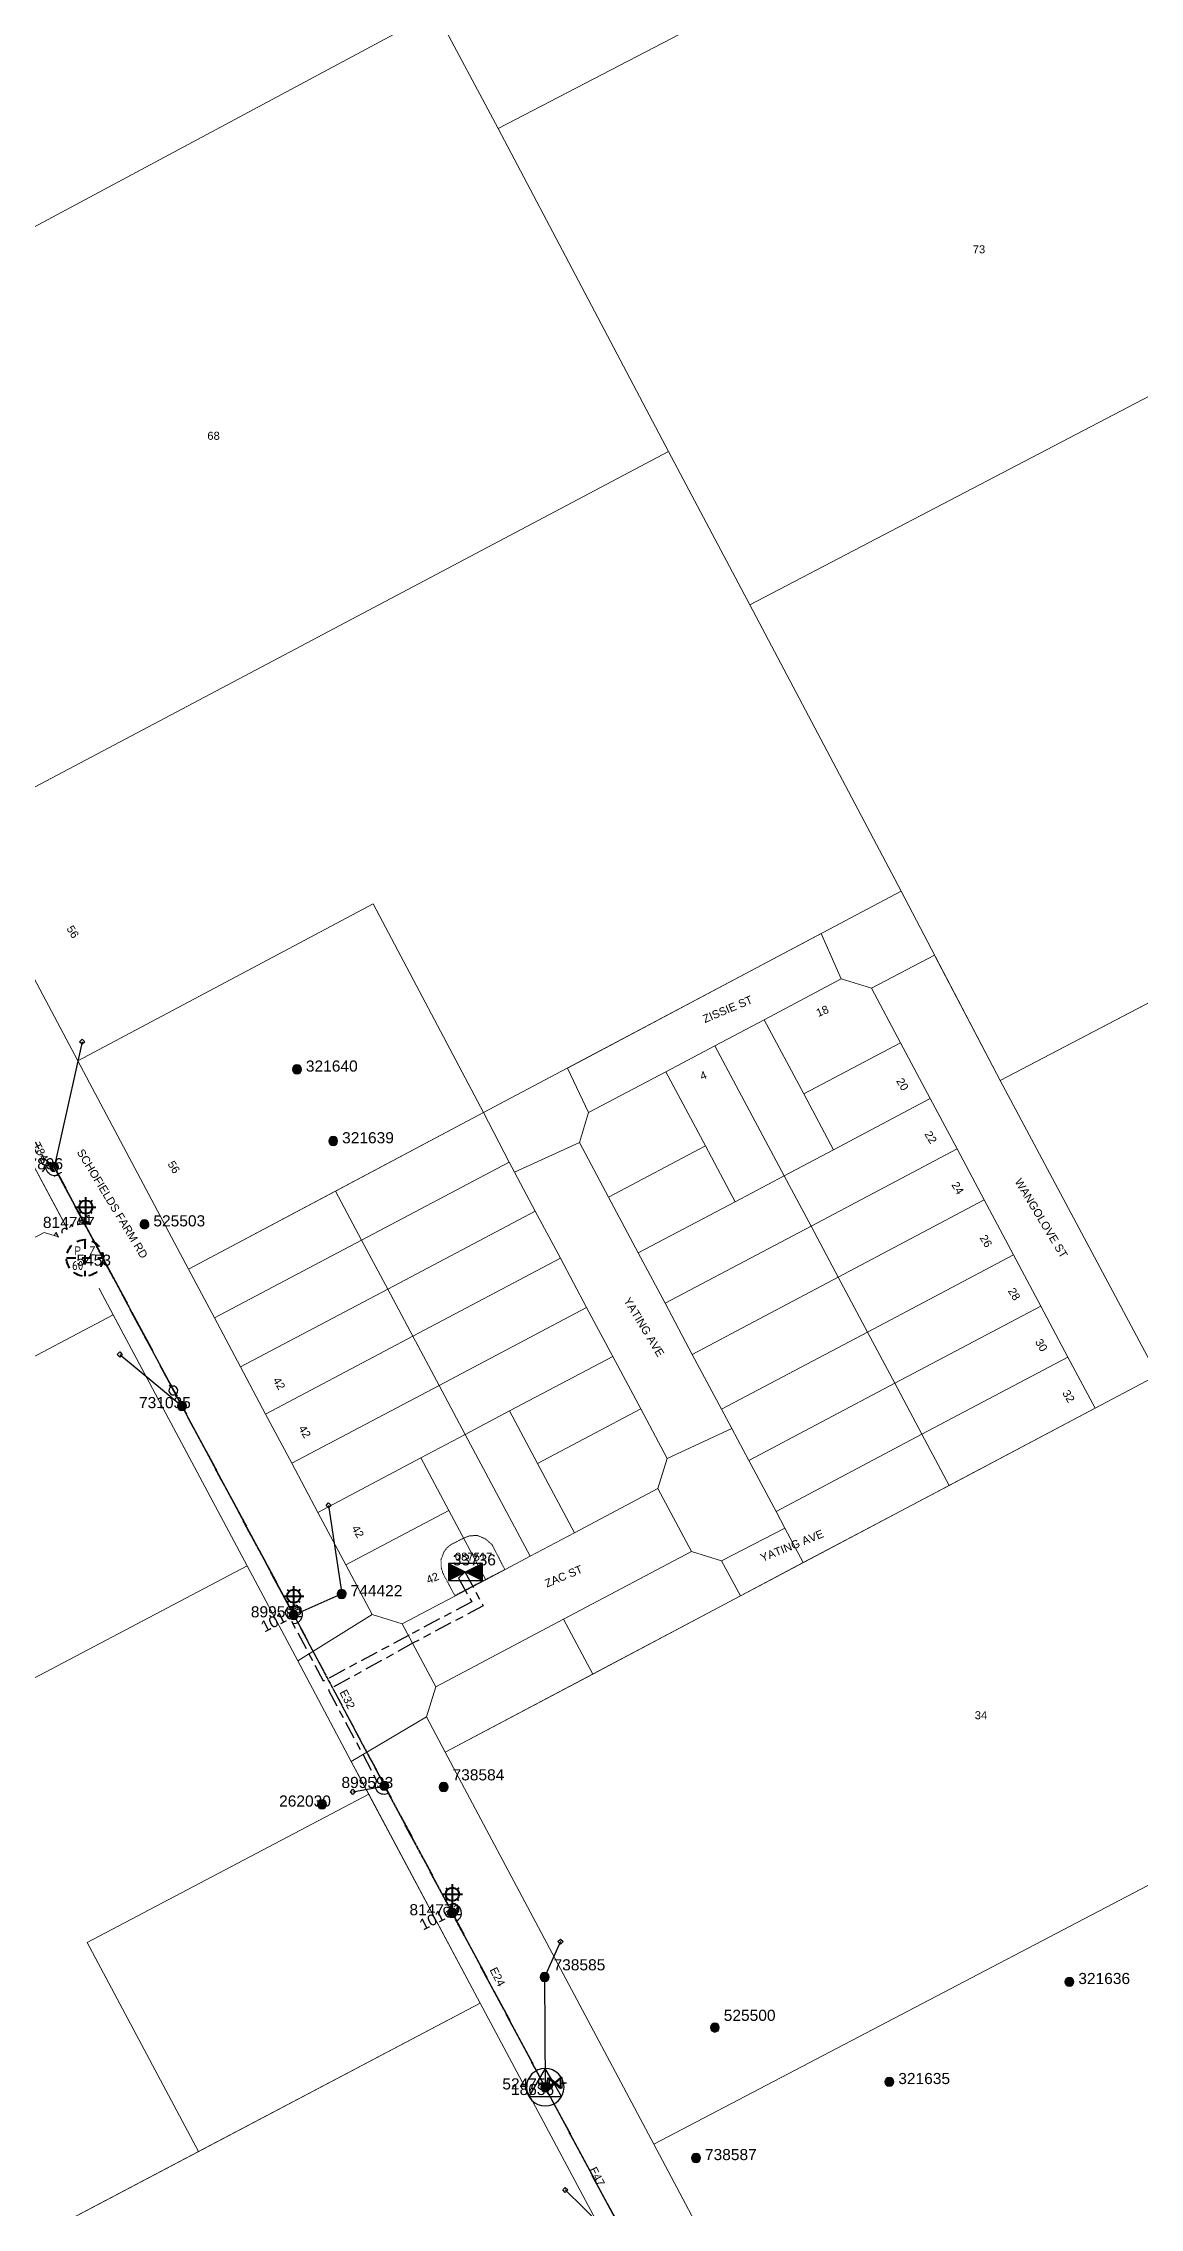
# Model space of a CAD drawing. Header units: metres. Extents: x 301589 to 305563, y 6268713 to 6270518.
# Drawn here: x 303615.6 to 303862.3, y 6269585.6 to 6270072.5 of the extents above; entities that cross this region are included whole.
import ezdxf
from ezdxf.enums import TextEntityAlignment as Align

# ---------------------------------------------------------------- set-up
doc = ezdxf.new("R2010")
doc.units = ezdxf.units.M
for name, pattern in [('Cable Exist OH', [1, 1, 0]), ('Cable Exist UG', [8.2, 4, -1.2, 1.8, -1.2]), ('Dash', [5, 3, -2]), ('HIDDEN', [0.375, 0.25, -0.125]), ('HIDDEN2', [0.1875, 0.125, -0.0625])]:
    doc.linetypes.add(name, pattern=pattern)
doc.layers.get('0').update_dxf_attribs({"color": 6})
for name, color, linetype, lineweight in [('Cadastre Land Parcels_SP_EXT', 7, 'Continuous', 5), ('Cadastre Other Property_SP_EXT', 9, 'HIDDEN', 5), ('Cadastre Roads_SP_EXT', 9, 'Continuous', 5)]:
    doc.layers.add(name, color=color, linetype=linetype, lineweight=lineweight)
for name, color, linetype in [('Equip_LV_EXT', 7, 'Continuous'), ('Equip_SL_EXT', 7, 'Continuous'), ('Equip_SP_LV_EXT', 7, 'Continuous'), ('Equip_SP_SL_EXT', 7, 'Continuous'), ('Mains_HV_EXT', 1, 'Continuous'), ('Mains_LV_EXT', 5, 'Continuous'), ('Mains_SL_EXT', 3, 'Continuous'), ('Services_SP_EXT', 7, 'Continuous'), ('Sub_SP_EXT', 7, 'Continuous'), ('Sub_SP_TR_HV_LV_EXT', 7, 'Continuous'), ('SupportsOH_SP_TR_HV_LV_SL_EXT', 7, 'Continuous'), ('Trench_SP_EXT', 7, 'Continuous')]:
    doc.layers.add(name, color=color, linetype=linetype)
doc.styles.add('iecARIAL', font='arial.ttf', dxfattribs={"height": 2})
doc.styles.add('IESYMBOL1', font='isocp.shx')
doc.styles.add('POLE_LABEL', font='arial.ttf')
doc.styles.add('SLCP_LABEL', font='arial.ttf', dxfattribs={"height": 3.5})
doc.styles.get("Standard").update_dxf_attribs({"font": 'arial.ttf'})

# ---------------------------------------------------------------- blocks, each defined once
blk = doc.blocks.new('SUB_POLE_EXT')
blk.add_wipeout([(0, 4.22), (0.42, 4.2), (0.83, 4.14), (1.21, 4.05), (1.62, 3.9), (1.99, 3.72), (2.35, 3.51), (2.68, 3.26), (2.99, 2.99), (3.28, 2.66), (3.52, 2.34), (3.76, 1.92), (3.9, 1.62), (4.04, 1.23), (4.18, 0.63), (4.22, 0), (4.18, -0.61), (4.06, -1.15), (3.9, -1.62), (3.58, -2.24), (3.22, -2.73), (2.97, -3.01), (2.68, -3.26), (2.36, -3.5), (2, -3.72), (1.64, -3.89), (1.25, -4.03), (0.82, -4.14), (0.42, -4.2), (0, -4.22), (-0.41, -4.2), (-0.8, -4.15), (-1.21, -4.05), (-1.62, -3.9), (-1.99, -3.73), (-2.35, -3.51), (-2.68, -3.26), (-2.96, -3.02), (-3.23, -2.72), (-3.51, -2.35), (-3.71, -2.01), (-3.91, -1.6), (-4.05, -1.21), (-4.16, -0.76), (-4.22, -0.14), (-4.21, 0.39), (-4.14, 0.83), (-4.03, 1.27), (-3.9, 1.63), (-3.71, 2.02), (-3.5, 2.37), (-3.28, 2.67), (-2.99, 2.99), (-2.68, 3.27), (-2.33, 3.52), (-1.98, 3.73), (-1.63, 3.9), (-1.2, 4.05), (-0.78, 4.15), (-0.4, 4.21)])
blk.add_line((2.16, 0.48), (2.16, 0.48, 0))
blk.add_lwpolyline([(-4.22, 0, 1), (4.22, 0, 1)], format="xyb", close=True)
blk.add_lwpolyline([(2.14, 0.52), (0, 4.22), (-3.66, -2.11), (3.66, -2.11)], close=True)
for tag, height, flags, p in [('STREET_CODE', 0.2, 9, (1.5, 0)), ('ASSET_NUM', 2.5, 8, (2, 2)), ('CONSTRUCTED_VOLTAGE', 0.2, 9, (1.5, -0.2)), ('OPERATING_VOLTAGE', 0.2, 9, (1.5, -0.6)), ('OPERATED_BY', 0.2, 9, (1.5, -0.8)), ('ORIENTATION', 0.2, 9, (1.5, -1.2)), ('OWNED_BY', 0.2, 9, (1.5, -1.4)), ('SECONDARY_VOLTAGE', 0.2, 9, (1.5, -1.6)), ('STATE', 0.2, 9, (1.5, -1.8)), ('SUBSTATION_TYPE', 0.2, 9, (1.5, -2)), ('STREETNAME', 0.2, 9, (1.5, -2.8)), ('SUBURB', 0.2, 9, (1.5, -3)), ('Z', 0.2, 1, (1.5, -3.4)), ('NO_PHASES', 0.2, 9, (1.5, -0.4)), ('MAINTAINED_BY', 0.2, 9, (1.5, -1)), ('USAGE', 0.2, 9, (1.5, -2.2)), ('LEGEND', 0.2, 9, (1.5, -2.4)), ('LOCATION', 0.2, 9, (1.5, -2.6)), ('NOTES', 0.2, 9, (1.5, -3.2))]:
    blk.add_attdef(tag, text='', height=height, dxfattribs=dict(flags=flags)).set_placement(p, align=Align.MIDDLE_LEFT)
blk = doc.blocks.new('SUB_PADMOUNT_EXT')
for points in [[(0, 0), (-3.84, 1.92), (-3.84, -1.92)], [(0, 0), (3.84, 1.92), (3.84, -1.92)]]:
    blk.add_hatch(color=256).paths.add_polyline_path(points)
for p, q in [((3.84, 1.92), (-3.84, -1.92)), ((-3.84, 1.92), (3.84, -1.92))]:
    blk.add_line(p, q)
blk.add_lwpolyline([(-3.84, -1.92), (3.84, -1.92), (3.84, 1.92), (-3.84, 1.92)], close=True)
for tag, height, flags, p in [('STREET_CODE', 0.2, 9, (1.5, 0)), ('ASSET_NUM', 2.5, 8, (2, 2)), ('CONSTRUCTED_VOLTAGE', 0.2, 9, (1.5, -0.2)), ('OPERATING_VOLTAGE', 0.2, 9, (1.5, -0.6)), ('ORIENTATION', 0.2, 9, (1.5, -0.8)), ('OWNED_BY', 0.2, 9, (1.5, -1)), ('OPERATED_BY', 0.2, 9, (1.5, -1.2)), ('SECONDARY_VOLTAGE', 0.2, 9, (1.5, -1.6)), ('STATE', 0.2, 9, (1.5, -1.8)), ('SUBSTATION_TYPE', 0.2, 9, (1.5, -2.2)), ('STREETNAME', 0.2, 9, (1.5, -3)), ('SUBURB', 0.2, 9, (1.5, -3.2)), ('Z', 0.2, 1, (1.5, -3.6)), ('NO_PHASES', 0.2, 9, (1.5, -0.4)), ('MAINTAINED_BY', 0.2, 9, (1.5, -1.4)), ('PARENT', 0.2, 9, (1.5, -2)), ('USAGE', 0.2, 9, (1.5, -2.4)), ('LEGEND', 0.2, 9, (1.5, -2.6)), ('LOCATION', 0.2, 9, (1.5, -2.8)), ('NOTES', 0.2, 9, (1.5, -3.4))]:
    blk.add_attdef(tag, text='', height=height, dxfattribs=dict(flags=flags)).set_placement(p, align=Align.MIDDLE_LEFT)
blk = doc.blocks.new('LV_OH_LINKS_OPEN_EXT')
for p, q in [((-0.17, 4.97), (-0.17, 5.46)), ((0.17, 4.97), (0.17, 5.46)), ((-0.17, 3), (-0.17, 2.5)), ((0.17, 3), (0.17, 2.5))]:
    blk.add_line(p, q)
blk.add_lwpolyline([(0, 2.99, 1), (0, 4.98, 1)], format="xyb", close=True)
at = {"flags": 9}
for tag, p in [('ACTUAL_STATUS', (0, 0)), ('CONSTRUCTED_VOLTAGE', (0, -0.2)), ('OPERATING_VOLTAGE', (0, -0.6)), ('ORIENTATION', (0, -0.8)), ('OWNED_BY', (0, -1)), ('STATE', (0, -1.2)), ('SWITCH_TYPE', (0, -1.4)), ('NO_PHASES', (0, -0.4)), ('USAGE', (0, -1.6)), ('LEGEND', (0, -1.8)), ('NOTES', (0, -2))]:
    blk.add_attdef(tag, text='', height=0.2, dxfattribs=at).set_placement(p, align=Align.MIDDLE_LEFT)
at = {"flags": 1}
blk.add_attdef('Z', (0, 0), '', height=0.2, dxfattribs=at)
blk = doc.blocks.new('LV_OH_LINKS_DISTFUSE_EXT')
for p, q in [((0, 0), (0.96, 0)), ((3.84, 0), (4.8, 0))]:
    blk.add_line(p, q)
blk.add_lwpolyline([(3.84, -1.2), (3.84, 1.2), (0.96, -1.2), (0.96, 1.2)], close=True)
at = {"flags": 9}
for tag, p in [('ACTUAL_STATUS', (0, 0)), ('CONSTRUCTED_VOLTAGE', (0, -0.2)), ('OPERATING_VOLTAGE', (0, -0.6)), ('ORIENTATION', (0, -0.8)), ('OWNED_BY', (0, -1)), ('STATE', (0, -1.2)), ('SWITCH_TYPE', (0, -1.4)), ('NO_PHASES', (0, -0.4)), ('USAGE', (0, -1.6)), ('NOTES', (0, -1.8))]:
    blk.add_attdef(tag, text='', height=0.2, dxfattribs=at).set_placement(p, align=Align.MIDDLE_LEFT)
at = {"flags": 1}
blk.add_attdef('Z', (0, 0), '', height=0.2, dxfattribs=at)
blk = doc.blocks.new('SL_LANTERN_EXT')
at = {"lineweight": 40}
for p, q in [((-1.46, 5.68), (-1.06, 5.28)), ((0, 1.97), (0, 6.47)), ((1.46, 5.68), (1.06, 5.28)), ((-2.25, 4.22), (2.25, 4.22)), ((-1.46, 2.76), (-1.06, 3.16)), ((0, 0), (0, 2.72)), ((1.46, 2.76), (1.06, 3.16))]:
    blk.add_line(p, q, dxfattribs=at)
blk.add_circle((0, 4.22), 1.5, dxfattribs=at)
at = {"style": 'iecARIAL', "flags": 8}
blk.add_attdef('ASSET_NUM', (1.5, 1.5), '', height=2.5, dxfattribs=at)
for tag, p, height, flags in [('OPERATING_VOLTAGE', (0.98, -1.65), 0.2, 9), ('ORIENTATION', (0.98, -1.85), 0.2, 9), ('OWNED_BY', (0.98, -2.05), 0.2, 9), ('STATE', (0.98, -2.25), 0.2, 9), ('CONSTRUCTED_VOLTAGE', (0.98, -0.65), 0.2, 9), ('CONTROL_TYPE', (0.98, -0.85), 0.2, 9), ('LANTERN_PURPOSE', (0.98, -1.05), 0.2, 9), ('LANTERN_TYPE', (0.98, -1.25), 0.2, 9), ('NO_PHASES', (0.98, -1.45), 0.2, 9), ('USAGE', (0.98, -2.45), 0.2, 9), ('CEXIST', (0.98, -2.65), 0.2, 9), ('CNEW', (0.98, -2.85), 0.2, 9), ('CNUMBER', (0.98, -3.05), 0.2, 9), ('CREMOVE', (0.98, -3.25), 0.2, 9), ('CREPLACE', (0.98, -3.45), 0.2, 9), ('LKINGHEIGHT', (0.98, -3.65), 0.2, 9), ('LBRACKET', (0.98, -3.85), 0.2, 9), ('LBRACKETVOCAB', (0.98, -4.05), 0.2, 9), ('LCATEGORY', (0.98, -4.25), 0.2, 9), ('LCHARGE1', (0.98, -4.45), 0.2, 9), ('LCHARGE1PERCENT', (0.98, -4.65), 0.2, 9), ('LCHARGE2', (0.98, -4.85), 0.2, 9), ('LCHARGE2PERCENT', (0.98, -5.05), 0.2, 9), ('LNUMBER', (2.18, -3.25), 2.5, 8), ('STREETNAME', (0.98, -9.25), 0.2, 9), ('SUBURB', (0.98, -9.45), 0.2, 1), ('LCHARGE3', (0.98, -5.25), 0.2, 9), ('LCHARGE3PERCENT', (0.98, -5.45), 0.2, 9), ('LEXIST', (0.98, -5.65), 0.2, 9), ('LLAMP', (0.98, -5.85), 0.2, 9), ('LLAMPVOCAB', (0.98, -6.05), 0.2, 9), ('LMAST', (0.98, -6.25), 0.2, 9), ('LMASTVOCAB', (0.98, -6.45), 0.2, 9), ('LNEW', (0.98, -6.65), 0.2, 9), ('LANTNUMBER', (0.98, -6.85), 0.2, 9), ('LOUTREACH', (0.98, -7.25), 0.2, 9), ('LOUTREACHVOCAB', (0.98, -7.45), 0.2, 9), ('LRATECODE', (0.98, -7.65), 0.2, 9), ('LREMOVE', (0.98, -7.85), 0.2, 9), ('LREPLACE', (0.98, -8.05), 0.2, 9), ('LTYPE', (0.98, -8.25), 0.2, 9), ('LTYPEVOCAB', (0.98, -8.45), 0.2, 9), ('LEGEND', (0.98, -8.65), 0.2, 9), ('LOCATION', (0.98, -8.85), 0.2, 9), ('NOTES', (0.98, -9.05), 0.2, 9)]:
    blk.add_attdef(tag, p, '', height=height, dxfattribs=dict(flags=flags))
blk = doc.blocks.new('CCP_EXT')
blk.add_wipeout([(0, 0.57), (0.57, 0), (0, -0.57), (-0.57, 0)])
blk.add_lwpolyline([(-0.57, 0), (0, 0.57), (0.57, 0), (0, -0.57), (-0.57, 0)])
at = {"flags": 1}
blk.add_attdef('Z', (0, 0), '', height=0.2, dxfattribs=at)
at = {"flags": 9}
for tag, p in [('CCP_TYPE', (0, 0)), ('CONSTRUCTED_VOLTAGE', (0, -0.2)), ('OPERATING_VOLTAGE', (0, -0.6)), ('ORIENTATION', (0, -0.8)), ('OWNED_BY', (0, -1)), ('STATE', (0, -1.8)), ('NO_PHASES', (0, -0.4)), ('USAGE', (0, -1.2)), ('LEGEND', (0, -1.4)), ('LIFE_SUPPORT', (0, -1.6)), ('NOTES', (0, -2))]:
    blk.add_attdef(tag, text='', height=0.2, dxfattribs=at).set_placement(p, align=Align.MIDDLE_LEFT)
blk = doc.blocks.new('POLE_EXT')
blk.add_hatch(color=256).paths.add_polyline_path([(-1, 0, 1), (1, 0, 1)])
blk.add_lwpolyline([(-1, 0, 1), (1, 0, 1)], format="xyb", close=True)
for tag, height, flags, p in [('pNumber', 2.5, 8, (-17.84, 2.07)), ('OWNED_BY', 0.2, 9, (1.35, -0.4)), ('SPECIAL_USE', 0.2, 9, (1.35, -0.8)), ('STATE', 0.2, 9, (1.35, -1)), ('cLV', 0.2, 9, (1.35, -1.4)), ('hDepth', 0.2, 9, (1.35, -1.6)), ('hDia', 0.2, 9, (1.35, -1.8)), ('cHV', 0.2, 9, (1.35, -2)), ('cLinedev', 0.2, 9, (1.35, -3.4)), ('pExisting', 0.2, 9, (1.35, -3.8)), ('pFooting', 0.2, 9, (1.35, -4.4)), ('pNew', 0.2, 9, (1.35, -4.6)), ('PARENT', 0.2, 9, (1.35, -0.6)), ('USAGE', 0.2, 9, (1.35, -1.2)), ('LBRACKET', 0.2, 9, (1.35, -2.2)), ('LExisting', 0.2, 9, (1.35, -2.4)), ('LANTNUMBER', 0.2, 9, (1.35, -2.6)), ('LOther', 0.2, 9, (1.35, -2.8)), ('LRemove', 0.2, 9, (1.35, -3)), ('LEGEND', 0.2, 9, (1.35, -3.2)), ('LOCATION', 0.2, 9, (1.35, -3.6)), ('PFNUMBER', 0.2, 9, (1.35, -4)), ('NEWPFNUMBER', 0.2, 9, (1.35, -4.2)), ('pRelocate', 0.2, 9, (1.35, -5)), ('pRemove', 0.2, 9, (1.35, -5.2)), ('pReplace', 0.2, 9, (1.35, -5.4)), ('pStay', 0.2, 9, (1.35, -5.6)), ('pType', 0.2, 9, (1.35, -5.8)), ('cspan', 0.2, 9, (1.35, -6)), ('STREETNAME', 0.2, 9, (1.35, -6.2)), ('SUBURB', 0.2, 9, (1.35, -6.4)), ('OPERATED_BY', 0.2, 9, (1.36, -7.01)), ('NOTES', 0.2, 9, (1.35, -6.6)), ('MAINTAINED_BY', 0.2, 9, (1.36, -6.81))]:
    blk.add_attdef(tag, text='', height=height, dxfattribs=dict(flags=flags)).set_placement(p, align=Align.MIDDLE_LEFT)
at = {"style": 'POLE_LABEL'}
for tag, height, flags, p in [('STRUCTURE_PLANT_NUMBER', 0.2, 9, (1.35, 0.03)), ('ASSET_NUM', 2.5, 8, (2, 2)), ('STREET_CODE', 0.2, 9, (1.35, -0.2))]:
    blk.add_attdef(tag, text='', height=height, dxfattribs=dict(at, flags=flags)).set_placement(p, align=Align.MIDDLE_LEFT)
at = {"flags": 1}
blk.add_attdef('Z', (1.35, -7.33), '', height=0.2, dxfattribs=at)
blk = doc.blocks.new('End Shackle_EXT')
blk.add_wipeout([(0, 0.25), (1.81, 0.25), (1.82, -0.25), (0, -0.25)])
blk.add_line((1.81, -1), (1.81, 1))
at = {"flags": 1}
blk.add_attdef('Z', (0, 0), '', height=0.2, dxfattribs=at)
at = {"flags": 9}
for tag, p in [('CONNECTOR_TYPE', (0, 0)), ('CONSTRUCTED_VOLTAGE', (0, -0.2)), ('OPERATING_VOLTAGE', (0, -0.6)), ('ORIENTATION', (0, -0.8)), ('OWNED_BY', (0, -1)), ('STATE', (0, -1.2)), ('NO_PHASES', (0, -0.4)), ('USAGE', (0, -1.4)), ('NOTES', (0, -1.6))]:
    blk.add_attdef(tag, text='', height=0.2, dxfattribs=at).set_placement(p, align=Align.MIDDLE_LEFT)
blk = doc.blocks.new('SLCP_ZELL_EXT')
blk.add_wipeout([(-0.24, 7.5), (-0.71, 7.47), (-1.17, 7.41), (-1.64, 7.32), (-2.09, 7.21), (-2.54, 7.06), (-2.98, 6.89), (-3.41, 6.69), (-3.82, 6.46), (-4.22, 6.21), (-4.6, 5.93), (-4.96, 5.63), (-5.31, 5.31), (-5.63, 4.96), (-5.93, 4.6), (-6.21, 4.22), (-6.46, 3.82), (-6.69, 3.41), (-6.89, 2.98), (-7.06, 2.54), (-7.21, 2.09), (-7.32, 1.64), (-7.41, 1.17), (-7.47, 0.71), (-7.5, 0.24), (-7.5, -0.24), (-7.47, -0.71), (-7.41, -1.17), (-7.32, -1.64), (-7.21, -2.09), (-7.06, -2.54), (-6.89, -2.98), (-6.69, -3.41), (-6.46, -3.82), (-6.21, -4.22), (-5.93, -4.6), (-5.63, -4.96), (-5.31, -5.31), (-4.96, -5.63), (-4.6, -5.93), (-4.22, -6.21), (-3.82, -6.46), (-3.41, -6.69), (-2.98, -6.89), (-2.54, -7.06), (-2.09, -7.21), (-1.64, -7.32), (-1.17, -7.41), (-0.71, -7.47), (-0.24, -7.5), (0.24, -7.5), (0.71, -7.47), (1.17, -7.41), (1.64, -7.32), (2.09, -7.21), (2.54, -7.06), (2.98, -6.89), (3.41, -6.69), (3.82, -6.46), (4.22, -6.21), (4.6, -5.93), (4.96, -5.63), (5.31, -5.31), (5.63, -4.96), (5.93, -4.6), (6.21, -4.22), (6.46, -3.82), (6.69, -3.41), (6.89, -2.98), (7.06, -2.54), (7.21, -2.09), (7.32, -1.64), (7.41, -1.17), (7.47, -0.71), (7.5, -0.24), (7.5, 0.24), (7.47, 0.71), (7.41, 1.17), (7.32, 1.64), (7.21, 2.09), (7.06, 2.54), (6.89, 2.98), (6.69, 3.41), (6.46, 3.82), (6.21, 4.22), (5.93, 4.6), (5.63, 4.96), (5.31, 5.31), (4.96, 5.63), (4.6, 5.93), (4.22, 6.21), (3.82, 6.46), (3.41, 6.69), (2.98, 6.89), (2.54, 7.06), (2.09, 7.21), (1.64, 7.32), (1.17, 7.41), (0.71, 7.47), (0.24, 7.5)])
at = {"linetype": 'Dash', "lineweight": 40, "ltscale": 0.7}
for p, q in [((-4.11, 0), (4.11, 0)), ((0, 4.11), (0, -4.11))]:
    blk.add_line(p, q, dxfattribs=at)
blk.add_circle((0, 0), 4.11, dxfattribs=at)
at = {"lineweight": 40, "style": 'IESYMBOL1'}
for s, p in [('P', (-1.6, 0)), ('Z', (1.7, 0)), ('60', (-1.61, -3.31))]:
    blk.add_text(s, height=2, dxfattribs=at).set_placement(p, align=Align.BOTTOM_CENTER)
at = {"flags": 1}
blk.add_attdef('Z', (0, 0), '', height=0.2, dxfattribs=at)
at = {"style": 'SLCP_LABEL'}
for tag, height, flags, p in [('ASSET_NUM', 2.5, 8, (2, 2)), ('STREET_CODE', 0.2, 9, (0, -0.2))]:
    blk.add_attdef(tag, text='', height=height, dxfattribs=dict(at, flags=flags)).set_placement(p, align=Align.MIDDLE_LEFT)
at = {"flags": 9}
for tag, p in [('CONSTRUCTED_VOLTAGE', (0, -0.4)), ('CONTROL_TYPE', (0, -0.6)), ('OPERATING_VOLTAGE', (0, -1)), ('ORIENTATION', (0, -1.2)), ('OWNED_BY', (0, -1.4)), ('STATE', (0, -2)), ('NO_PHASES', (0, -0.8)), ('USAGE', (0, -1.6)), ('LOCATION', (0, -1.8)), ('NOTES', (0, -2.2))]:
    blk.add_attdef(tag, text='', height=0.2, dxfattribs=at).set_placement(p, align=Align.MIDDLE_LEFT)

msp = doc.modelspace()

# ---------------------------------------------------------------- linework, layer by layer
at = {"layer": 'Cadastre Land Parcels_SP_EXT', "linetype": 'Continuous'}
for points in [[(303862.287, 6270128.336), (303801.68, 6270241.457), (303657.839, 6270166.65), (303677.71, 6270129.053), (303703.929, 6270079.616), (303717.944, 6270053.37), (303862.287, 6270128.336)], [(303703.929, 6270079.616), (303677.71, 6270129.053), (303517.16, 6270044.616), (303544.024, 6269993.97), (303703.929, 6270079.616)], [(303919.269, 6270021.777), (303862.287, 6270128.336), (303717.944, 6270053.37), (303756.29, 6269980.704), (303774.584, 6269946.195), (303918.138, 6270021.179), (303919.269, 6270021.777)], [(303717.944, 6270053.37), (303703.929, 6270079.616), (303544.024, 6269993.97), (303596.094, 6269895.846), (303597.038, 6269896.369), (303756.29, 6269980.704), (303717.944, 6270053.37)], [(303917.059, 6269884.246), (303892.035, 6269931.111), (303952.933, 6269963.055), (303919.269, 6270021.778), (303918.138, 6270021.179), (303774.583, 6269946.195), (303808.611, 6269881.759), (303830.928, 6269839.175), (303917.059, 6269884.246)], [(303808.611, 6269881.759), (303774.583, 6269946.195), (303756.29, 6269980.704), (303597.038, 6269896.369), (303596.094, 6269895.846), (303595.74, 6269895.649), (303623.387, 6269843.642), (303689.854, 6269878.898), (303714.648, 6269831.953), (303808.611, 6269881.759)], [(303992.41, 6269894.189), (303979.408, 6269916.872), (303830.928, 6269839.175), (303866.285, 6269772.891), (303887.235, 6269732.778), (304039.291, 6269812.391), (304007.897, 6269867.165), (303992.41, 6269894.189)], [(303714.648, 6269831.953), (303689.854, 6269878.898), (303623.387, 6269843.642), (303627.297, 6269836.287), (303648.297, 6269796.782), (303714.648, 6269831.953)], [(303808.49, 6269847.682), (303801.948, 6269859.97), (303795.172, 6269862.048), (303777.817, 6269852.871), (303786.713, 6269836.167), (303808.49, 6269847.682)], [(303793.407, 6269823.6), (303786.713, 6269836.167), (303777.817, 6269852.871), (303766.753, 6269847.022), (303782.345, 6269817.75), (303793.407, 6269823.6)], [(303782.345, 6269817.75), (303766.753, 6269847.022), (303755.69, 6269841.172), (303764.588, 6269824.469), (303771.282, 6269811.901), (303782.345, 6269817.75)], [(303815.183, 6269835.113), (303808.49, 6269847.682), (303786.713, 6269836.167), (303793.407, 6269823.6), (303815.183, 6269835.113)], [(303764.588, 6269824.469), (303755.69, 6269841.172), (303738.336, 6269831.997), (303736.264, 6269825.239), (303742.811, 6269812.954), (303764.588, 6269824.469)], [(303821.207, 6269823.798), (303815.183, 6269835.113), (303793.407, 6269823.6), (303782.345, 6269817.75), (303788.372, 6269806.436), (303821.207, 6269823.798)], [(303720.453, 6269820.84), (303714.648, 6269831.953), (303681.388, 6269814.322), (303687.266, 6269803.295), (303720.453, 6269820.84)], [(303609.389, 6269827.657), (303582.101, 6269813.201), (303555.011, 6269798.848), (303540.846, 6269791.344), (303512.605, 6269776.382), (303484.352, 6269761.414), (303470.177, 6269753.903), (303430.827, 6269733.055), (303449.523, 6269698.429), (303482.335, 6269635.591), (303661.49, 6269729.995), (303631.351, 6269786.49), (303576.955, 6269757.752), (303576.264, 6269759.073), (303575.567, 6269760.391), (303568.223, 6269774.228), (303570.329, 6269780.983), (303615.837, 6269805.029), (303622.576, 6269802.937), (303609.389, 6269827.657)], [(303771.282, 6269811.901), (303764.588, 6269824.469), (303742.811, 6269812.954), (303749.506, 6269800.386), (303771.282, 6269811.901)], [(303827.325, 6269812.311), (303821.207, 6269823.798), (303788.372, 6269806.436), (303794.489, 6269794.949), (303827.325, 6269812.311)], [(303726.337, 6269809.795), (303721.668, 6269818.56), (303720.453, 6269820.84), (303687.266, 6269803.295), (303693.15, 6269792.253), (303726.337, 6269809.795)], [(303687.266, 6269803.295), (303681.388, 6269814.322), (303648.297, 6269796.782), (303654.139, 6269785.793), (303687.266, 6269803.295)], [(303788.372, 6269806.436), (303782.345, 6269817.75), (303771.282, 6269811.901), (303749.506, 6269800.386), (303755.534, 6269789.072), (303788.372, 6269806.436)], [(303731.985, 6269799.193), (303726.337, 6269809.795), (303693.15, 6269792.253), (303698.799, 6269781.652), (303731.985, 6269799.193)], [(303833.911, 6269799.94), (303827.325, 6269812.311), (303794.489, 6269794.949), (303801.078, 6269782.58), (303833.911, 6269799.94)], [(303631.351, 6269786.49), (303622.576, 6269802.937), (303615.837, 6269805.029), (303570.329, 6269780.983), (303568.223, 6269774.228), (303575.567, 6269760.391), (303576.264, 6269759.073), (303576.955, 6269757.752), (303631.351, 6269786.49)], [(303794.489, 6269794.949), (303788.372, 6269806.436), (303755.534, 6269789.072), (303761.654, 6269777.587), (303794.489, 6269794.949)], [(303693.15, 6269792.253), (303687.266, 6269803.295), (303654.139, 6269785.793), (303660.014, 6269774.741), (303693.15, 6269792.253)], [(303840.028, 6269788.453), (303833.911, 6269799.94), (303801.078, 6269782.58), (303807.196, 6269771.092), (303840.028, 6269788.453)], [(303737.869, 6269788.148), (303731.985, 6269799.193), (303698.799, 6269781.652), (303704.685, 6269770.61), (303737.869, 6269788.148)], [(303801.078, 6269782.58), (303794.489, 6269794.949), (303761.654, 6269777.587), (303768.245, 6269765.218), (303801.078, 6269782.58)], [(303698.799, 6269781.652), (303693.15, 6269792.253), (303660.014, 6269774.741), (303665.653, 6269764.132), (303698.799, 6269781.652)], [(303720.559, 6269764.845), (303743.754, 6269777.103), (303737.869, 6269788.148), (303704.685, 6269770.61), (303710.569, 6269759.567), (303720.559, 6269764.845)], [(303846.144, 6269776.965), (303840.028, 6269788.453), (303807.196, 6269771.092), (303813.314, 6269759.606), (303846.144, 6269776.965)], [(303704.685, 6269770.61), (303698.799, 6269781.652), (303665.653, 6269764.132), (303671.527, 6269753.08), (303704.685, 6269770.61)], [(303807.196, 6269771.092), (303801.078, 6269782.58), (303768.245, 6269765.218), (303770.523, 6269760.942), (303774.364, 6269753.732), (303807.196, 6269771.092)], [(303750.039, 6269765.302), (303743.754, 6269777.103), (303720.559, 6269764.845), (303726.847, 6269753.048), (303750.039, 6269765.302)], [(303852.263, 6269765.47), (303846.144, 6269776.965), (303813.314, 6269759.606), (303819.44, 6269748.099), (303852.263, 6269765.47)], [(303700.578, 6269754.282), (303710.569, 6269759.567), (303704.685, 6269770.61), (303671.527, 6269753.08), (303677.402, 6269742.029), (303700.578, 6269754.282)], [(303813.314, 6269759.606), (303807.196, 6269771.092), (303774.364, 6269753.732), (303780.484, 6269742.248), (303813.314, 6269759.606)], [(303753.926, 6269747.391), (303755.992, 6269754.129), (303750.039, 6269765.302), (303726.847, 6269753.048), (303735.155, 6269737.464), (303753.926, 6269747.391)], [(303735.155, 6269737.464), (303726.847, 6269753.048), (303720.559, 6269764.845), (303710.569, 6269759.567), (303725.163, 6269732.18), (303735.155, 6269737.464)], [(303725.163, 6269732.18), (303710.569, 6269759.567), (303700.578, 6269754.282), (303706.862, 6269742.484), (303715.171, 6269726.896), (303725.163, 6269732.18)], [(303819.44, 6269748.099), (303813.314, 6269759.606), (303780.484, 6269742.248), (303782.505, 6269738.451), (303786.616, 6269730.726), (303819.44, 6269748.099)], [(303706.862, 6269742.484), (303700.578, 6269754.282), (303677.402, 6269742.029), (303683.678, 6269730.222), (303706.862, 6269742.484)], [(303715.171, 6269726.896), (303706.862, 6269742.484), (303683.678, 6269730.222), (303689.621, 6269719.043), (303696.399, 6269716.97), (303715.171, 6269726.896)], [(303772.458, 6269723.233), (303768.237, 6269731.168), (303761.459, 6269733.245), (303732.697, 6269718.037), (303739.276, 6269705.671), (303772.458, 6269723.233)], [(303650.567, 6269598.255), (303625.479, 6269645.252), (303688.872, 6269678.653), (303684.936, 6269686.035), (303672.874, 6269708.651), (303661.49, 6269729.995), (303482.335, 6269635.591), (303496.674, 6269608.96), (303515.633, 6269573.686), (303534.431, 6269538.082), (303534.845, 6269537.284), (303650.567, 6269598.255)], [(303739.276, 6269705.671), (303732.697, 6269718.037), (303703.934, 6269702.829), (303701.84, 6269696.055), (303706.071, 6269688.096), (303739.276, 6269705.671)], [(303797.871, 6269515.445), (303884.7, 6269560.94), (303958.148, 6269599.404), (303939.734, 6269634.541), (303913.42, 6269683.886), (303752.963, 6269599.886), (303797.871, 6269515.445)], [(303713.943, 6269631.646), (303688.872, 6269678.653), (303625.479, 6269645.252), (303650.567, 6269598.255), (303713.943, 6269631.646)]]:
    msp.add_lwpolyline(points, close=True, dxfattribs=at)
at = {"layer": 'Cadastre Other Property_SP_EXT', "linetype": 'HIDDEN2'}
msp.add_lwpolyline([(303719.481, 6269729.159), (303716.637, 6269734.711), (303715.064, 6269736.103), (303713.309, 6269736.83), (303711.523, 6269736.769), (303710.101, 6269736.194), (303707.166, 6269734.681), (303706.44, 6269734.046), (303705.834, 6269733.229), (303705.108, 6269731.383), (303705.199, 6269729.416), (303705.592, 6269728.266), (303708.225, 6269723.304), (303711.553, 6269725.089), (303719.481, 6269729.159)], close=True, dxfattribs=at)
at = {"layer": 'Cadastre Roads_SP_EXT', "linetype": 'Continuous'}
for points in [[(303755.69, 6269841.172), (303766.753, 6269847.022), (303777.817, 6269852.871), (303795.172, 6269862.048), (303790.667, 6269872.247), (303733.583, 6269841.99), (303738.336, 6269831.997), (303755.69, 6269841.172)], [(303866.285, 6269772.891), (303830.928, 6269839.175), (303816.131, 6269867.408), (303801.948, 6269859.97), (303808.49, 6269847.682), (303815.183, 6269835.113), (303821.207, 6269823.798), (303827.325, 6269812.311), (303833.911, 6269799.939), (303840.028, 6269788.453), (303846.144, 6269776.965), (303852.263, 6269765.47), (303866.285, 6269772.891)], [(303770.523, 6269760.942), (303768.245, 6269765.218), (303761.654, 6269777.587), (303755.534, 6269789.072), (303749.506, 6269800.386), (303742.811, 6269812.954), (303736.265, 6269825.239), (303721.668, 6269818.56), (303726.337, 6269809.795), (303731.985, 6269799.193), (303737.869, 6269788.148), (303743.754, 6269777.103), (303750.04, 6269765.302), (303755.992, 6269754.129), (303770.523, 6269760.942)], [(303732.696, 6269718.037), (303761.459, 6269733.245), (303753.926, 6269747.391), (303735.155, 6269737.464), (303725.163, 6269732.18), (303715.171, 6269726.896), (303696.399, 6269716.97), (303703.934, 6269702.829), (303732.696, 6269718.037)], [(303786.616, 6269730.726), (303782.505, 6269738.451), (303768.237, 6269731.168), (303772.458, 6269723.233), (303786.616, 6269730.726)]]:
    msp.add_lwpolyline(points, close=True, dxfattribs=at)
at = {"layer": 'Mains_HV_EXT', "linetype": 'Continuous'}
for points in [[(303619.088, 6269817.961, -0.776204), (303616.62, 6269820.939)], [(303671.025, 6269720.74, -1.2762761), (303671.882, 6269716.965)], [(303693.282, 6269678.892, -0.8140676), (303690.698, 6269681.605)]]:
    msp.add_lwpolyline(points, format="xyb", dxfattribs=at)
at = {"layer": 'Mains_HV_EXT', "linetype": 'Cable Exist UG'}
msp.add_lwpolyline([(303710.582, 6269728.64), (303709.077, 6269727.211), (303712.027, 6269721.909), (303712.027, 6269721.909), (303697.932, 6269714.439), (303678.707, 6269704.089), (303678.707, 6269704.089), (303671.197, 6269718.169), (303671.987, 6269718.93)], dxfattribs=at)
at = {"layer": 'Mains_LV_EXT', "linetype": 'Cable Exist OH'}
for points in [[(303646.835, 6269765.971), (303671.991, 6269718.891)], [(303692.367, 6269680.672), (303707.676, 6269651.905)]]:
    msp.add_lwpolyline(points, dxfattribs=at)
at = {"layer": 'Mains_LV_EXT', "linetype": 'Continuous'}
msp.add_lwpolyline([(303708.617, 6269650.139, 1.0259873), (303706.734, 6269653.669)], format="xyb", dxfattribs=at)
at = {"layer": 'Trench_SP_EXT', "linetype": 'Cable Exist UG'}
msp.add_lwpolyline([(303615.436, 6269818.649), (303617.208, 6269820.821), (303617.494, 6269820.556)], dxfattribs=at)

# ---------------------------------------------------------------- block references
at = {"layer": 'Equip_SP_LV_EXT', "rotation": 29.09846544895743}
msp.add_blockref('LV_OH_LINKS_OPEN_EXT', (303646.835, 6269765.971), dxfattribs=at)
at = {"layer": 'Equip_SP_SL_EXT'}
ref = msp.add_blockref('SL_LANTERN_EXT', (303625.211, 6269806.506), dxfattribs=at)
ref.add_attrib('ASSET_NUM', '10167', dxfattribs={"layer": '0', "height": 2.5, "rotation": 27.92875, "style": 'iecARIAL'}).set_placement((303626.711, 6269808.006), align=Align.MIDDLE_RIGHT)
ref = msp.add_blockref('SL_LANTERN_EXT', (303671.996, 6269718.974), dxfattribs=at)
ref.add_attrib('ASSET_NUM', '10168', dxfattribs={"layer": '0', "height": 2.5, "rotation": 26.68684, "style": 'iecARIAL'}).set_placement((303673.496, 6269720.474), align=Align.MIDDLE_RIGHT)
ref = msp.add_blockref('SL_LANTERN_EXT', (303707.676, 6269651.905), dxfattribs=at)
ref.add_attrib('ASSET_NUM', '10169', dxfattribs={"layer": '0', "height": 2.5, "rotation": 26.68394, "style": 'iecARIAL'}).set_placement((303709.176, 6269653.405), align=Align.MIDDLE_RIGHT)
at = {"layer": 'Sub_SP_EXT'}
ref = msp.add_blockref('SUB_PADMOUNT_EXT', (303710.619, 6269728.609), dxfattribs=at)
ref.add_attrib('ASSET_NUM', '33736', dxfattribs={"layer": '0', "height": 2.5}).set_placement((303712.619, 6269729.359), align=Align.BOTTOM_CENTER)
at = {"layer": 'Sub_SP_TR_HV_LV_EXT'}
ref = msp.add_blockref('SUB_POLE_EXT', (303728.571, 6269612.725), dxfattribs=at)
ref.add_attrib('ASSET_NUM', '18636', dxfattribs={"layer": '0', "height": 2.5}).set_placement((303730.571, 6269613.475), align=Align.TOP_RIGHT)
at = {"layer": 'SupportsOH_SP_TR_HV_LV_SL_EXT'}
ref = msp.add_blockref('POLE_EXT', (303672.72, 6269841.688), dxfattribs=at)
ref.add_attrib('ASSET_NUM', '321640', dxfattribs={"layer": '0', "height": 2.5, "style": 'POLE_LABEL'}).set_placement((303674.72, 6269842.438), align=Align.MIDDLE_LEFT)
ref = msp.add_blockref('POLE_EXT', (303680.866, 6269825.562), dxfattribs=at)
ref.add_attrib('ASSET_NUM', '321639', dxfattribs={"layer": '0', "height": 2.5, "style": 'POLE_LABEL'}).set_placement((303682.866, 6269826.312), align=Align.MIDDLE_LEFT)
ref = msp.add_blockref('POLE_EXT', (303618.089, 6269819.714), dxfattribs=at)
ref.add_attrib('ASSET_NUM', '907896', dxfattribs={"layer": '0', "height": 2.5, "style": 'POLE_LABEL'}).set_placement((303620.089, 6269820.464), align=Align.MIDDLE_RIGHT)
ref = msp.add_blockref('POLE_EXT', (303625.211, 6269806.506), dxfattribs=at)
ref.add_attrib('ASSET_NUM', '814787', dxfattribs={"layer": '0', "height": 2.5, "rotation": 359.94875, "style": 'POLE_LABEL'}).set_placement((303627.211, 6269807.256), align=Align.MIDDLE_RIGHT)
ref = msp.add_blockref('POLE_EXT', (303638.411, 6269806.863), dxfattribs=dict(at, rotation=0.04051630122710036))
ref.add_attrib('ASSET_NUM', '525503', dxfattribs={"layer": '0', "height": 2.5, "rotation": 0.02977, "style": 'POLE_LABEL'}).set_placement((303640.411, 6269807.613), align=Align.MIDDLE_LEFT)
ref = msp.add_blockref('POLE_EXT', (303646.835, 6269765.971), dxfattribs=at)
ref.add_attrib('ASSET_NUM', '731035', dxfattribs={"layer": '0', "height": 2.5, "rotation": 359.92973, "style": 'POLE_LABEL'}).set_placement((303648.835, 6269766.721), align=Align.MIDDLE_RIGHT)
ref = msp.add_blockref('POLE_EXT', (303682.781, 6269723.679), dxfattribs=dict(at, rotation=359.9808925454442))
ref.add_attrib('ASSET_NUM', '744422', dxfattribs={"layer": '0', "height": 2.5, "rotation": 359.94883, "style": 'POLE_LABEL'}).set_placement((303684.781, 6269724.429), align=Align.MIDDLE_LEFT)
ref = msp.add_blockref('POLE_EXT', (303671.987, 6269718.93), dxfattribs=at)
ref.add_attrib('ASSET_NUM', '899592', dxfattribs={"layer": '0', "height": 2.5, "rotation": 0.05347, "style": 'POLE_LABEL'}).set_placement((303673.987, 6269719.68), align=Align.MIDDLE_RIGHT)
ref = msp.add_blockref('POLE_EXT', (303705.715, 6269680.249), dxfattribs=at)
ref.add_attrib('ASSET_NUM', '738584', dxfattribs={"layer": '0', "height": 2.5, "style": 'POLE_LABEL'}).set_placement((303707.715, 6269680.999), align=Align.BOTTOM_LEFT)
ref = msp.add_blockref('POLE_EXT', (303678.348, 6269676.359), dxfattribs=at)
ref.add_attrib('ASSET_NUM', '262030', dxfattribs={"layer": '0', "height": 2.5, "style": 'POLE_LABEL'}).set_placement((303680.348, 6269677.109), align=Align.MIDDLE_RIGHT)
ref = msp.add_blockref('POLE_EXT', (303707.676, 6269651.905), dxfattribs=at)
ref.add_attrib('ASSET_NUM', '814771', dxfattribs={"layer": '0', "height": 2.5, "rotation": 359.99464, "style": 'POLE_LABEL'}).set_placement((303709.676, 6269652.655), align=Align.MIDDLE_RIGHT)
ref = msp.add_blockref('POLE_EXT', (303728.433, 6269637.514), dxfattribs=at)
ref.add_attrib('ASSET_NUM', '738585', dxfattribs={"layer": '0', "height": 2.5, "style": 'POLE_LABEL'}).set_placement((303730.433, 6269638.264), align=Align.BOTTOM_LEFT)
ref = msp.add_blockref('POLE_EXT', (303846.491, 6269636.437), dxfattribs=at)
ref.add_attrib('ASSET_NUM', '321636', dxfattribs={"layer": '0', "height": 2.5, "style": 'POLE_LABEL'}).set_placement((303848.491, 6269637.187), align=Align.MIDDLE_LEFT)
ref = msp.add_blockref('POLE_EXT', (303766.729, 6269626.148), dxfattribs=at)
ref.add_attrib('ASSET_NUM', '525500', dxfattribs={"layer": '0', "height": 2.5, "rotation": 0.05506, "style": 'POLE_LABEL'}).set_placement((303768.729, 6269626.898), align=Align.BOTTOM_LEFT)
ref = msp.add_blockref('POLE_EXT', (303805.991, 6269613.937), dxfattribs=at)
ref.add_attrib('ASSET_NUM', '321635', dxfattribs={"layer": '0', "height": 2.5, "style": 'POLE_LABEL'}).set_placement((303807.991, 6269614.687), align=Align.MIDDLE_LEFT)
ref = msp.add_blockref('POLE_EXT', (303762.496, 6269596.827), dxfattribs=at)
ref.add_attrib('ASSET_NUM', '738587', dxfattribs={"layer": '0', "height": 2.5, "style": 'POLE_LABEL'}).set_placement((303764.496, 6269597.577), align=Align.MIDDLE_LEFT)

# ---------------------------------------------------------------- texts
at = {"layer": 'Cadastre Other Property_SP_EXT'}
msp.add_text('087517', height=1.8, dxfattribs=at).set_placement((303708.255, 6269731.171))
at = {"layer": 'Cadastre Roads_SP_EXT'}
for s, rotation, p in [('ZISSIE ST', 22.8479, (303764.466, 6269852.089)), ('SCHOFIELDS FARM RD', 301.16582, (303623.122, 6269823.09)), ('WANGOLOVE ST', 301.25699, (303834.098, 6269816.458)), ('YATING AVE', 301.22496, (303746.11, 6269789.715)), ('YATING AVE', 22.06238, (303777.422, 6269730.878)), ('ZAC ST', 22.79844, (303728.931, 6269725.11))]:
    msp.add_text(s, height=1.8, rotation=rotation, dxfattribs=at).set_placement(p)
at = {"layer": 'Defpoints'}
for s, p in [('73', (303824.752, 6270025.26)), ('68', (303652.553, 6269983.312)), ('34', (303825.195, 6269695.507))]:
    msp.add_text(s, height=1.8, dxfattribs=at).set_placement(p)
for s, rotation, p in [('56', 301.16591, (303620.79, 6269873.363)), ('18', 22.79565, (303789.969, 6269853.446)), ('4', 22.79747, (303763.816, 6269839.227)), ('20', 301.20846, (303807.447, 6269839.078)), ('22', 301.2078, (303813.806, 6269827.135)), ('56', 301.16582, (303643.527, 6269820.439)), ('24', 301.21351, (303819.877, 6269815.733)), ('26', 301.2077, (303826.229, 6269803.804)), ('28', 301.20992, (303832.58, 6269791.875)), ('30', 301.20774, (303838.697, 6269780.388)), ('42', 301.16338, (303667.223, 6269771.756)), ('32', 301.20329, (303844.815, 6269768.896)), ('42', 301.16434, (303672.979, 6269760.926)), ('42', 301.16483, (303684.93, 6269738.446)), ('42', 22.79627, (303702.267, 6269725.891))]:
    msp.add_text(s, height=1.8, rotation=rotation, dxfattribs=at).set_placement(p)
at = {"layer": 'Mains_LV_EXT'}
for s, rotation, p in [('E32', 296.93733, (303682.239, 6269701.576)), ('E24', 296.93743, (303716.005, 6269639.152)), ('E47', 296.93783, (303738.436, 6269594.23))]:
    msp.add_text(s, height=1.8, rotation=rotation, dxfattribs=at).set_placement(p)

# ---------------------------------------------------------------- next in the draw order: linework, layer by layer
at = {"layer": 'Cadastre Land Parcels_SP_EXT', "linetype": 'Continuous'}
for points in [[(303887.235, 6269732.778), (303866.285, 6269772.891), (303706.071, 6269688.096), (303752.963, 6269599.886), (303913.42, 6269683.886), (303887.235, 6269732.778)], [(303757.687, 6269549.627), (303713.943, 6269631.646), (303534.845, 6269537.284), (303553.317, 6269503.545), (303572.311, 6269469.123), (303572.388, 6269468.983), (303579.812, 6269455.527), (303676.484, 6269506.689), (303757.687, 6269549.627)]]:
    msp.add_lwpolyline(points, close=True, dxfattribs=at)
at = {"layer": 'Mains_HV_EXT', "linetype": 'Cable Exist OH'}
msp.add_lwpolyline([(303728.571, 6269612.725), (303692.327, 6269680.613)], dxfattribs=at)
at = {"layer": 'Mains_LV_EXT', "linetype": 'Cable Exist OH'}
msp.add_lwpolyline([(303707.676, 6269651.905), (303728.571, 6269612.725)], dxfattribs=at)

# ---------------------------------------------------------------- next in the draw order: block references
at = {"layer": 'Equip_LV_EXT'}
for p in [(303728.164, 6269613.639), (303728.571, 6269613.725)]:
    msp.add_blockref('LV_OH_LINKS_DISTFUSE_EXT', p, dxfattribs=at)
at = {"layer": 'Services_SP_EXT'}
for p in [(303624.397, 6269847.914), (303632.829, 6269777.545), (303679.838, 6269743.611), (303685.291, 6269679.18)]:
    msp.add_blockref('CCP_EXT', p, dxfattribs=at)
at = {"layer": 'SupportsOH_SP_TR_HV_LV_SL_EXT'}
ref = msp.add_blockref('POLE_EXT', (303728.571, 6269612.725), dxfattribs=at)
ref.add_attrib('ASSET_NUM', '524759', dxfattribs={"layer": '0', "height": 2.5, "style": 'POLE_LABEL'}).set_placement((303730.571, 6269613.475), align=Align.MIDDLE_RIGHT)

# ---------------------------------------------------------------- next in the draw order: block references
at = {"layer": 'Services_SP_EXT'}
for p in [(303624.397, 6269847.914), (303632.829, 6269777.545), (303679.838, 6269743.611), (303685.291, 6269679.18), (303732.007, 6269645.473), (303733.062, 6269589.63)]:
    msp.add_blockref('CCP_EXT', p, dxfattribs=at)

# ---------------------------------------------------------------- next in the draw order: linework, layer by layer
at = {"layer": 'Cadastre Roads_SP_EXT', "linetype": 'Continuous'}
msp.add_lwpolyline([(303609.389, 6269827.657), (303661.49, 6269729.995), (303672.874, 6269708.651), (303689.621, 6269719.043), (303689.621, 6269719.043), (303683.678, 6269730.222), (303677.402, 6269742.029), (303671.527, 6269753.08), (303665.653, 6269764.132), (303660.014, 6269774.741), (303654.139, 6269785.793), (303648.297, 6269796.782), (303627.296, 6269836.287), (303623.387, 6269843.642), (303595.74, 6269895.648)], dxfattribs=at)
at = {"layer": 'Mains_HV_EXT', "linetype": 'Cable Exist UG'}
msp.add_lwpolyline([(303710.505, 6269728.661), (303714.598, 6269721.008), (303714.598, 6269721.008), (303698.869, 6269712.672), (303679.777, 6269702.081), (303679.777, 6269702.081), (303691.502, 6269680.099), (303692.373, 6269680.528)], dxfattribs=at)
at = {"layer": 'Mains_LV_EXT', "linetype": 'Cable Exist OH'}
msp.add_lwpolyline([(303671.991, 6269718.891), (303692.367, 6269680.672)], dxfattribs=at)
at = {"layer": 'Mains_SL_EXT', "linetype": 'Cable Exist OH'}
msp.add_lwpolyline([(303671.996, 6269718.974), (303688.714, 6269687.457), (303707.676, 6269651.905)], dxfattribs=at)
at = {"layer": 'Services_SP_EXT'}
for points in [[(303624.397, 6269847.914), (303618.089, 6269819.714)], [(303632.829, 6269777.545), (303646.835, 6269765.971)], [(303679.838, 6269743.611), (303682.781, 6269723.679), (303671.991, 6269718.891)], [(303685.291, 6269679.18), (303692.286, 6269680.478)]]:
    msp.add_lwpolyline(points, dxfattribs=at)

# ---------------------------------------------------------------- next in the draw order: block references
for p in [(303732.007, 6269645.473), (303733.062, 6269589.63)]:
    msp.add_blockref('CCP_EXT', p, dxfattribs=at)
at = {"layer": 'SupportsOH_SP_TR_HV_LV_SL_EXT'}
ref = msp.add_blockref('POLE_EXT', (303692.373, 6269680.528), dxfattribs=at)
ref.add_attrib('ASSET_NUM', '899593', dxfattribs={"layer": '0', "height": 2.5, "rotation": 359.95791, "style": 'POLE_LABEL'}).set_placement((303694.373, 6269681.278), align=Align.MIDDLE_RIGHT)

# ---------------------------------------------------------------- next in the draw order: linework, layer by layer
at = {"layer": 'Cadastre Roads_SP_EXT', "linetype": 'Continuous'}
msp.add_lwpolyline([(303866.161, 6269363.195), (303877.722, 6269365.305), (303842.974, 6269430.64), (303838.04, 6269439.918), (303797.871, 6269515.445), (303752.963, 6269599.886), (303706.071, 6269688.096), (303701.84, 6269696.055), (303684.936, 6269686.035), (303713.943, 6269631.646), (303757.687, 6269549.627), (303849.804, 6269376.824), (303857.874, 6269361.684), (303866.161, 6269363.195)], close=True, dxfattribs=at)
at = {"layer": 'Mains_HV_EXT', "linetype": 'Cable Exist OH'}
msp.add_lwpolyline([(303810.006, 6269459.978), (303728.571, 6269612.725)], dxfattribs=at)
at = {"layer": 'Mains_LV_EXT', "linetype": 'Cable Exist OH'}
msp.add_lwpolyline([(303728.571, 6269612.725), (303749.528, 6269573.433)], dxfattribs=at)
at = {"layer": 'Mains_SL_EXT', "linetype": 'Cable Exist OH'}
msp.add_lwpolyline([(303707.676, 6269651.905), (303728.571, 6269612.725), (303749.528, 6269573.433)], dxfattribs=at)
at = {"layer": 'Services_SP_EXT'}
for points in [[(303732.007, 6269645.473), (303728.433, 6269637.514), (303728.571, 6269612.725)], [(303733.062, 6269589.63), (303749.528, 6269573.433)]]:
    msp.add_lwpolyline(points, dxfattribs=at)

# ---------------------------------------------------------------- next in the draw order: block references
at = {"layer": 'Equip_SL_EXT'}
ref = msp.add_blockref('SLCP_ZELL_EXT', (303624.992, 6269799.275), dxfattribs=at)
ref.add_attrib('ASSET_NUM', '5453', dxfattribs={"layer": '0', "height": 2.5, "style": 'SLCP_LABEL'}).set_placement((303626.992, 6269800.025), align=Align.TOP_CENTER)
at = {"layer": 'Mains_SL_EXT', "rotation": 298.5522481752552}
msp.add_blockref('End Shackle_EXT', (303618.089, 6269819.714), dxfattribs=at)

# ---------------------------------------------------------------- next in the draw order: linework, layer by layer
at = {"layer": 'Mains_HV_EXT', "linetype": 'Cable Exist UG'}
msp.add_lwpolyline([(303519.982, 6269939.129), (303529.693, 6269920.944), (303529.693, 6269920.944), (303549.763, 6269931.487), (303558.978, 6269928.507), (303565.228, 6269916.88), (303565.228, 6269916.88), (303615.712, 6269821.784), (303618.117, 6269819.71)], dxfattribs=at)
at = {"layer": 'Mains_HV_EXT', "linetype": 'Cable Exist OH'}
msp.add_lwpolyline([(303672.012, 6269718.89), (303618.089, 6269819.714)], dxfattribs=at)
at = {"layer": 'Mains_LV_EXT', "linetype": 'Cable Exist UG'}
msp.add_lwpolyline([(303611.225, 6269828.447), (303612.351, 6269826.308), (303612.351, 6269826.308), (303615.495, 6269820.355), (303618.089, 6269819.714)], dxfattribs=at)
at = {"layer": 'Mains_LV_EXT', "linetype": 'Cable Exist OH'}
for points in [[(303625.211, 6269806.506), (303618.124, 6269819.773)], [(303646.835, 6269765.971), (303625.211, 6269806.506)]]:
    msp.add_lwpolyline(points, dxfattribs=at)
at = {"layer": 'Mains_SL_EXT', "linetype": 'Cable Exist OH'}
for points in [[(303618.136, 6269819.74), (303625.211, 6269806.506)], [(303625.211, 6269806.506), (303646.835, 6269765.971), (303671.996, 6269718.974)]]:
    msp.add_lwpolyline(points, dxfattribs=at)

# ---------------------------------------------------------------- next in the draw order: texts
at = {"layer": 'Mains_LV_EXT'}
msp.add_text('T84', height=1.8, rotation=298.07915, dxfattribs=at).set_placement((303613.215, 6269824.669))

doc.saveas('drawing.dxf')
